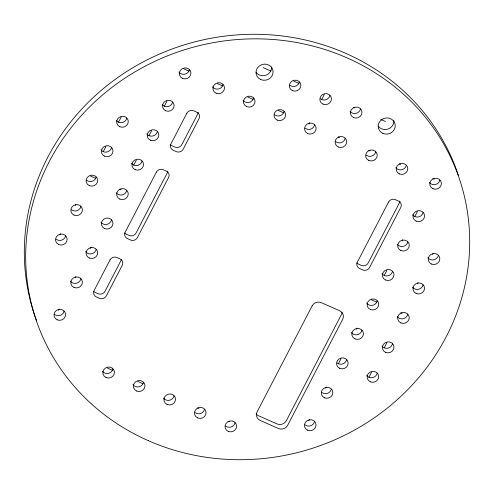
<?xml version="1.0" encoding="UTF-8"?>
<svg xmlns="http://www.w3.org/2000/svg" width="494" height="494" viewBox="0 0 494 494"><rect width="100%" height="100%" fill="white"/><g stroke="black" fill="none" stroke-linecap="round" stroke-linejoin="round"><path stroke-width="0.74" d="M59.972 234.977L60.62 233.724M75.255 205.529L75.903 204.281M103.227 151.646L105.827 146.638M118.511 122.197L121.11 117.195M58.416 310.275L59.064 309.022M75.23 277.881L75.878 276.628M90.513 248.433L91.162 247.185M133.769 165.101L136.369 160.099M149.058 135.659L151.652 130.651M164.341 106.21L166.941 101.202M308.985 123.988L309.633 122.74M321.668 99.547L324.268 94.545M308.88 420.622L309.528 419.375M325.694 388.235L326.343 386.981M338.378 363.794L340.977 358.786M356.26 329.344L356.909 328.09M384.233 275.454L386.833 270.446M402.116 241.004L402.764 239.751M414.806 216.563L417.405 211.556M368.925 377.249L371.519 372.248M384.209 347.807L386.808 342.799M417.374 283.908L418.029 282.654M432.664 254.459L433.312 253.206M263.178 67.629L270.817 70.994M293.726 81.084L298.919 83.375M353.519 107.426L354.816 108.001M380.812 119.455L385.357 121.456M183.756 68.814L188.943 71.099M217.354 83.616L222.547 85.907M247.895 97.071L253.089 99.362M278.443 110.533L283.63 112.817M338.229 136.875L339.526 137.449M368.777 150.33L370.074 150.905M399.319 163.792L400.615 164.36M432.917 178.593L434.214 179.168M90.538 176.086L95.731 178.371M119.783 188.974L121.086 189.542M371.55 299.895L376.737 302.18M400.795 312.782L402.091 313.35M107.272 367.981L112.465 370.265M137.82 381.436L143.007 383.727M197.606 407.778L198.903 408.353M228.154 421.24L229.451 421.808M399.912 201.046A5.15 4.829 -16.7 0 1 399.38 202.892L368.203 262.962A5.15 4.829 -16.7 0 1 361.324 265.358L358.274 264.018A5.15 4.829 -16.7 0 1 356.693 262.907M36.457 320.359A223.121 209.265 -16.7 0 1 177.34 47.121A223.121 209.265 -16.7 0 1 458.444 175.574M124.531 232.977A5.15 4.829 -16.7 0 0 126.106 234.088L129.162 235.434A5.15 4.829 -16.7 0 0 136.035 233.038L167.219 172.968A5.15 4.829 -16.7 0 0 167.75 171.122M392.52 271.36A5.835 5.471 -16.7 0 1 387.932 275.813A5.835 5.471 -16.7 0 1 381.986 273.639M392.495 343.713A5.835 5.471 -16.7 0 1 387.907 348.165A5.835 5.471 -16.7 0 1 381.961 345.991M377.212 373.161A5.835 5.471 -16.7 0 1 372.618 377.607A5.835 5.471 -16.7 0 1 366.678 375.434M377.237 300.809A5.835 5.471 -16.7 0 1 372.649 305.261A5.835 5.471 -16.7 0 1 366.702 303.088M346.665 359.7A5.835 5.471 -16.7 0 1 337.124 363.028M423.092 212.469A5.835 5.471 -16.7 0 1 418.504 216.922A5.835 5.471 -16.7 0 1 412.558 214.748M407.803 241.918A5.835 5.471 -16.7 0 1 403.215 246.364A5.835 5.471 -16.7 0 1 397.269 244.197M361.948 330.258A5.835 5.471 -16.7 0 1 357.36 334.704A5.835 5.471 -16.7 0 1 351.413 332.53M331.381 389.149A5.835 5.471 -16.7 0 1 321.841 392.477M314.567 421.536A5.835 5.471 -16.7 0 1 305.026 424.865M438.351 255.373A5.835 5.471 -16.7 0 1 433.763 259.825A5.835 5.471 -16.7 0 1 427.816 257.652M423.068 284.822A5.835 5.471 -16.7 0 1 418.474 289.268A5.835 5.471 -16.7 0 1 412.527 287.094M407.778 314.264A5.835 5.471 -16.7 0 1 403.19 318.716A5.835 5.471 -16.7 0 1 397.244 316.543M142.056 161.013A5.835 5.471 -16.7 0 1 137.468 165.459A5.835 5.471 -16.7 0 1 131.521 163.286M157.345 131.565A5.835 5.471 -16.7 0 1 152.751 136.017A5.835 5.471 -16.7 0 1 146.804 133.843M172.628 102.116A5.835 5.471 -16.7 0 1 168.04 106.568A5.835 5.471 -16.7 0 1 162.094 104.395M64.103 311.189A5.835 5.471 -16.7 0 1 54.562 314.517M80.917 278.795A5.835 5.471 -16.7 0 1 76.329 283.247A5.835 5.471 -16.7 0 1 70.383 281.074M96.2 249.347A5.835 5.471 -16.7 0 1 91.612 253.799A5.835 5.471 -16.7 0 1 85.666 251.625M111.49 219.904A5.835 5.471 -16.7 0 1 106.895 224.35A5.835 5.471 -16.7 0 1 100.955 222.183M126.773 190.456A5.835 5.471 -16.7 0 1 122.185 194.908A5.835 5.471 -16.7 0 1 116.238 192.734M342.021 312.294A6.867 6.441 -16.7 0 1 341.317 314.752L286.292 420.758A6.867 6.441 -16.7 0 1 277.128 423.957L258.8 415.88A6.867 6.441 -16.7 0 1 256.151 413.744M170.313 144.606A5.15 4.829 -16.7 0 0 171.887 145.718L174.944 147.064A5.15 4.829 -16.7 0 0 181.817 144.662L197.711 114.04A5.15 4.829 -16.7 0 0 198.242 112.194M93.471 291.281A5.15 4.829 -16.7 0 0 95.052 292.392L98.102 293.739A5.15 4.829 -16.7 0 0 104.981 291.343L120.876 260.715A5.15 4.829 -16.7 0 0 121.314 259.504M111.514 147.552A5.835 5.471 -16.7 0 1 106.926 152.004A5.835 5.471 -16.7 0 1 100.98 149.83M126.797 118.109A5.835 5.471 -16.7 0 1 122.209 122.555A5.835 5.471 -16.7 0 1 116.263 120.382M96.225 177A5.835 5.471 -16.7 0 1 86.685 180.329M80.942 206.443A5.835 5.471 -16.7 0 1 71.402 209.777M65.659 235.891A5.835 5.471 -16.7 0 1 56.118 239.22M189.443 69.728A5.835 5.471 -16.7 0 1 184.855 74.18A5.835 5.471 -16.7 0 1 178.908 72.007M284.13 111.446A5.835 5.471 -16.7 0 1 274.584 114.775M253.583 97.991A5.835 5.471 -16.7 0 1 248.995 102.437A5.835 5.471 -16.7 0 1 243.048 100.263M223.041 84.53A5.835 5.471 -16.7 0 1 218.453 88.982A5.835 5.471 -16.7 0 1 212.506 86.808M299.413 81.998A5.835 5.471 -16.7 0 1 289.873 85.326M329.955 95.459A5.835 5.471 -16.7 0 1 320.415 98.788M439.907 180.082A5.835 5.471 -16.7 0 1 435.313 184.528A5.835 5.471 -16.7 0 1 429.372 182.354M406.303 165.274A5.835 5.471 -16.7 0 1 401.715 169.726A5.835 5.471 -16.7 0 1 395.768 167.552M375.761 151.819A5.835 5.471 -16.7 0 1 366.221 155.147M360.503 108.915A5.835 5.471 -16.7 0 1 355.915 113.367A5.835 5.471 -16.7 0 1 349.968 111.193M345.22 138.363A5.835 5.471 -16.7 0 1 335.673 141.692M314.672 124.902A5.835 5.471 -16.7 0 1 305.131 128.23M112.959 368.894A5.835 5.471 -16.7 0 1 108.371 373.341A5.835 5.471 -16.7 0 1 102.425 371.173M143.507 382.35A5.835 5.471 -16.7 0 1 138.919 386.802A5.835 5.471 -16.7 0 1 132.972 384.628M235.138 422.722A5.835 5.471 -16.7 0 1 225.597 426.05M204.596 409.267A5.835 5.471 -16.7 0 1 195.05 412.595M174.049 395.811A5.835 5.471 -16.7 0 1 169.461 400.257A5.835 5.471 -16.7 0 1 163.514 398.084M393.885 120.69A8.583 8.046 -16.7 0 1 388.056 129.045A8.583 8.046 -16.7 0 1 378.231 126.149M271.706 66.863A8.583 8.046 -16.7 0 1 265.877 75.212A8.583 8.046 -16.7 0 1 256.053 72.322M110.026 259.893L94.132 290.521A5.15 4.829 -16.7 0 0 96.416 296.956L99.473 298.302A5.15 4.829 -16.7 0 0 106.346 295.9L122.246 265.278A5.15 4.829 -16.7 0 0 119.956 258.844L116.899 257.498A5.15 4.829 -16.7 0 0 110.026 259.893M156.37 172.147L125.186 232.217A5.15 4.829 -16.7 0 0 127.477 238.651L130.533 239.998A5.15 4.829 -16.7 0 0 137.406 237.595L168.59 177.525A5.15 4.829 -16.7 0 0 166.299 171.091L163.242 169.745A5.15 4.829 -16.7 0 0 156.37 172.147M186.868 113.219L170.967 143.84A5.15 4.829 -16.7 0 0 173.258 150.281L176.315 151.627A5.15 4.829 -16.7 0 0 183.188 149.225L199.082 118.603A5.15 4.829 -16.7 0 0 196.791 112.169L193.741 110.823A5.15 4.829 -16.7 0 0 186.868 113.219M312.14 305.854L257.115 411.86A6.867 6.441 -16.7 0 0 260.165 420.443L278.493 428.52A6.867 6.441 -16.7 0 0 287.662 425.322L342.688 319.315A6.867 6.441 -16.7 0 0 339.637 310.732L321.31 302.661A6.867 6.441 -16.7 0 0 312.14 305.854M388.531 202.071L357.353 262.141A5.15 4.829 -16.7 0 0 359.638 268.575L362.695 269.922A5.15 4.829 -16.7 0 0 369.568 267.526L400.751 207.455A5.15 4.829 -16.7 0 0 398.46 201.021L395.41 199.675A5.15 4.829 -16.7 0 0 388.531 202.071M148.33 440.679A223.121 209.265 -16.7 0 0 469.3 229.333A223.121 209.265 -16.7 0 0 125.42 77.824A223.121 209.265 -16.7 0 0 148.33 440.679M432.985 188.733A5.835 5.471 -16.7 0 0 441.383 183.206A5.835 5.471 -16.7 0 0 432.386 179.242A5.835 5.471 -16.7 0 0 432.985 188.733M307.651 430.194A5.835 5.471 -16.7 0 0 316.043 424.667A5.835 5.471 -16.7 0 0 307.052 420.703A5.835 5.471 -16.7 0 0 307.651 430.194M57.187 319.84A5.835 5.471 -16.7 0 0 65.579 314.314A5.835 5.471 -16.7 0 0 56.588 310.349A5.835 5.471 -16.7 0 0 57.187 319.84M182.521 78.379A5.835 5.471 -16.7 0 0 190.919 72.853A5.835 5.471 -16.7 0 0 181.922 68.894A5.835 5.471 -16.7 0 0 182.521 78.379M416.17 221.127A5.835 5.471 -16.7 0 0 424.568 215.594A5.835 5.471 -16.7 0 0 415.571 211.636A5.835 5.471 -16.7 0 0 416.17 221.127M400.887 250.569A5.835 5.471 -16.7 0 0 409.285 245.043A5.835 5.471 -16.7 0 0 400.288 241.078A5.835 5.471 -16.7 0 0 400.887 250.569M385.604 280.018A5.835 5.471 -16.7 0 0 393.996 274.491A5.835 5.471 -16.7 0 0 385.005 270.527A5.835 5.471 -16.7 0 0 385.604 280.018M370.315 309.466A5.835 5.471 -16.7 0 0 378.713 303.934A5.835 5.471 -16.7 0 0 369.716 299.975A5.835 5.471 -16.7 0 0 370.315 309.466M355.032 338.909A5.835 5.471 -16.7 0 0 363.43 333.382A5.835 5.471 -16.7 0 0 354.433 329.418A5.835 5.471 -16.7 0 0 355.032 338.909M339.749 368.357A5.835 5.471 -16.7 0 0 348.14 362.831A5.835 5.471 -16.7 0 0 339.15 358.866A5.835 5.471 -16.7 0 0 339.749 368.357M324.465 397.8A5.835 5.471 -16.7 0 0 332.857 392.273A5.835 5.471 -16.7 0 0 323.86 388.315A5.835 5.471 -16.7 0 0 324.465 397.8M431.435 264.031A5.835 5.471 -16.7 0 0 439.827 258.498A5.835 5.471 -16.7 0 0 430.836 254.54A5.835 5.471 -16.7 0 0 431.435 264.031M416.146 293.473A5.835 5.471 -16.7 0 0 424.544 287.946A5.835 5.471 -16.7 0 0 415.547 283.982A5.835 5.471 -16.7 0 0 416.146 293.473M400.862 322.922A5.835 5.471 -16.7 0 0 409.254 317.395A5.835 5.471 -16.7 0 0 400.264 313.431A5.835 5.471 -16.7 0 0 400.862 322.922M385.579 352.364A5.835 5.471 -16.7 0 0 393.971 346.837A5.835 5.471 -16.7 0 0 384.98 342.879A5.835 5.471 -16.7 0 0 385.579 352.364M370.29 381.813A5.835 5.471 -16.7 0 0 378.688 376.286A5.835 5.471 -16.7 0 0 369.691 372.322A5.835 5.471 -16.7 0 0 370.29 381.813M74.001 287.452A5.835 5.471 -16.7 0 0 82.393 281.92A5.835 5.471 -16.7 0 0 73.402 277.961A5.835 5.471 -16.7 0 0 74.001 287.452M89.284 258.004A5.835 5.471 -16.7 0 0 97.676 252.477A5.835 5.471 -16.7 0 0 88.685 248.513A5.835 5.471 -16.7 0 0 89.284 258.004M104.567 228.555A5.835 5.471 -16.7 0 0 112.965 223.029A5.835 5.471 -16.7 0 0 103.968 219.064A5.835 5.471 -16.7 0 0 104.567 228.555M119.857 199.113A5.835 5.471 -16.7 0 0 128.249 193.586A5.835 5.471 -16.7 0 0 119.258 189.622A5.835 5.471 -16.7 0 0 119.857 199.113M135.14 169.664A5.835 5.471 -16.7 0 0 143.532 164.138A5.835 5.471 -16.7 0 0 134.541 160.173A5.835 5.471 -16.7 0 0 135.14 169.664M150.423 140.216A5.835 5.471 -16.7 0 0 158.821 134.689A5.835 5.471 -16.7 0 0 149.824 130.731A5.835 5.471 -16.7 0 0 150.423 140.216M165.712 110.773A5.835 5.471 -16.7 0 0 174.104 105.247A5.835 5.471 -16.7 0 0 165.113 101.282A5.835 5.471 -16.7 0 0 165.712 110.773M119.881 126.76A5.835 5.471 -16.7 0 0 128.273 121.234A5.835 5.471 -16.7 0 0 119.282 117.269A5.835 5.471 -16.7 0 0 119.881 126.76M104.592 156.209A5.835 5.471 -16.7 0 0 112.99 150.682A5.835 5.471 -16.7 0 0 103.993 146.718A5.835 5.471 -16.7 0 0 104.592 156.209M89.309 185.651A5.835 5.471 -16.7 0 0 97.707 180.125A5.835 5.471 -16.7 0 0 88.71 176.167A5.835 5.471 -16.7 0 0 89.309 185.651M74.026 215.1A5.835 5.471 -16.7 0 0 82.418 209.573A5.835 5.471 -16.7 0 0 73.427 205.609A5.835 5.471 -16.7 0 0 74.026 215.1M58.743 244.549A5.835 5.471 -16.7 0 0 67.135 239.016A5.835 5.471 -16.7 0 0 58.138 235.058A5.835 5.471 -16.7 0 0 58.743 244.549M399.387 173.931A5.835 5.471 -16.7 0 0 407.785 168.405A5.835 5.471 -16.7 0 0 398.788 164.44A5.835 5.471 -16.7 0 0 399.387 173.931M368.845 160.47A5.835 5.471 -16.7 0 0 377.237 154.943A5.835 5.471 -16.7 0 0 368.246 150.985A5.835 5.471 -16.7 0 0 368.845 160.47M353.587 117.572A5.835 5.471 -16.7 0 0 361.979 112.039A5.835 5.471 -16.7 0 0 352.988 108.081A5.835 5.471 -16.7 0 0 353.587 117.572M338.297 147.014A5.835 5.471 -16.7 0 0 346.695 141.488A5.835 5.471 -16.7 0 0 337.698 137.523A5.835 5.471 -16.7 0 0 338.297 147.014M323.039 104.111A5.835 5.471 -16.7 0 0 331.437 98.584A5.835 5.471 -16.7 0 0 322.44 94.62A5.835 5.471 -16.7 0 0 323.039 104.111M307.756 133.559A5.835 5.471 -16.7 0 0 316.148 128.032A5.835 5.471 -16.7 0 0 307.157 124.068A5.835 5.471 -16.7 0 0 307.756 133.559M292.497 90.655A5.835 5.471 -16.7 0 0 300.889 85.129A5.835 5.471 -16.7 0 0 291.898 81.164A5.835 5.471 -16.7 0 0 292.497 90.655M277.208 120.098A5.835 5.471 -16.7 0 0 285.606 114.571A5.835 5.471 -16.7 0 0 276.609 110.613A5.835 5.471 -16.7 0 0 277.208 120.098M246.667 106.642A5.835 5.471 -16.7 0 0 255.058 101.116A5.835 5.471 -16.7 0 0 246.068 97.151A5.835 5.471 -16.7 0 0 246.667 106.642M216.119 93.187A5.835 5.471 -16.7 0 0 224.517 87.66A5.835 5.471 -16.7 0 0 215.52 83.696A5.835 5.471 -16.7 0 0 216.119 93.187M228.222 431.379A5.835 5.471 -16.7 0 0 236.614 425.853A5.835 5.471 -16.7 0 0 227.623 421.888A5.835 5.471 -16.7 0 0 228.222 431.379M197.674 417.918A5.835 5.471 -16.7 0 0 206.072 412.391A5.835 5.471 -16.7 0 0 197.075 408.433A5.835 5.471 -16.7 0 0 197.674 417.918M167.133 404.463A5.835 5.471 -16.7 0 0 175.524 398.936A5.835 5.471 -16.7 0 0 166.534 394.972A5.835 5.471 -16.7 0 0 167.133 404.463M136.585 391.007A5.835 5.471 -16.7 0 0 144.983 385.481A5.835 5.471 -16.7 0 0 135.986 381.516A5.835 5.471 -16.7 0 0 136.585 391.007M106.043 377.546A5.835 5.471 -16.7 0 0 114.435 372.019A5.835 5.471 -16.7 0 0 105.444 368.061A5.835 5.471 -16.7 0 0 106.043 377.546M382.906 133.38A8.583 8.046 -16.7 0 0 395.249 125.254A8.583 8.046 -16.7 0 0 382.023 119.425A8.583 8.046 -16.7 0 0 382.906 133.38M260.727 79.553A8.583 8.046 -16.7 0 0 273.071 71.426A8.583 8.046 -16.7 0 0 259.85 65.597A8.583 8.046 -16.7 0 0 260.727 79.553"/></g></svg>
